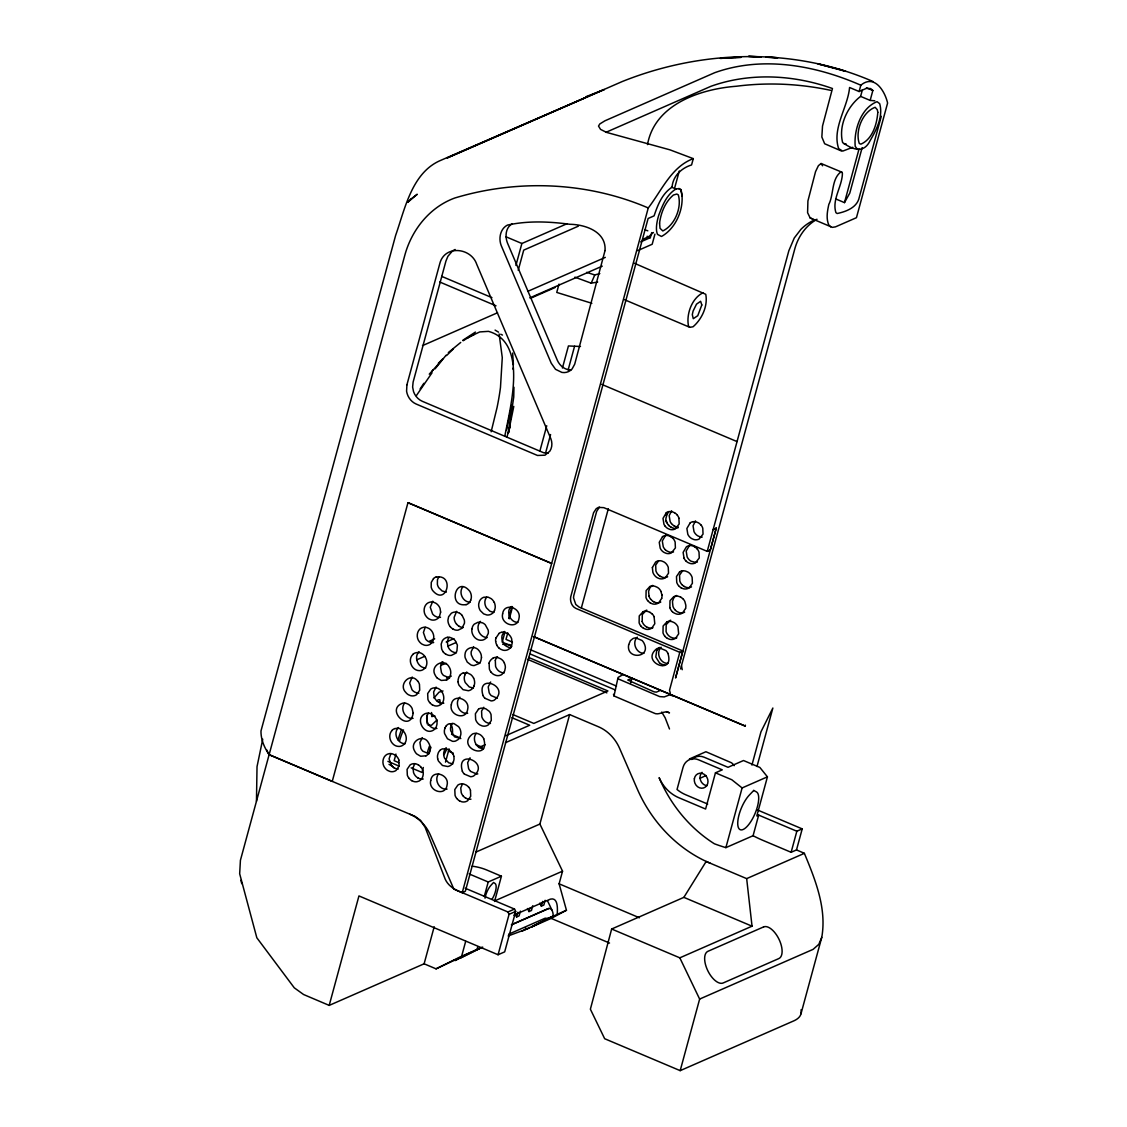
<?xml version="1.0" encoding="UTF-8"?>
<svg xmlns="http://www.w3.org/2000/svg" width="1127" height="1127" viewBox="0 0 1127 1127"><rect width="100%" height="100%" fill="white"/><g stroke="black" fill="none" stroke-linecap="round" stroke-linejoin="round"><path stroke-width="1.5" d="M471.072 335.945L479.778 331.93L488.442 331.352C528.704 342.495 509.953 408.101 504.783 436.304M513.954 387.223L513.743 397.07L508.362 432.923L510.137 425.921L506.925 437.065M710.207 863.212A131.746 115.039 66.3 0 1 637.276 788.999L619.582 748.314A38.318 33.458 66.3 0 0 598.367 726.732L569.628 714.574L539.889 824.048L562.542 871.171L559.105 883.807L566.458 910.264L551.188 918.378L531.62 926.957L557.217 914.307C557.555 909.348 558.344 897.022 550.356 899.149L513.799 915.166M454.209 959.711L455.111 960.486L460.704 957.513M440.446 704.136L439.826 699.754L437.91 699.867M681.511 665.846L682.229 669.706M426.837 715.251L427.175 723.872M511.799 404.861L506.587 430.415M489.118 663.211L489.372 669.029A9.326 8.143 66.3 0 0 491.034 672.157M495.317 660.492L495.57 666.325A9.326 8.143 66.3 0 0 497.317 669.48A9.551 8.34 66.3 0 0 499.965 671.777L502.05 672.65A9.551 8.34 66.3 0 0 504.206 672.932M508.362 432.923L513.785 406.41M800.987 1013.807L821.752 937.396C826.908 908.475 815.272 879.595 804.368 853.336A69.325 22.906 15.2 0 0 800.466 851.618L796.493 849.941L791.126 852.294L762.627 840.235A131.76 115.053 66.3 0 1 753.075 835.713L725.887 847.631A174.671 163.359 -7.1 0 1 714.391 843.785A131.746 115.053 66.3 0 1 659.76 779.151L659.126 777.658A35.599 31.077 66.3 0 0 678.834 797.719L705.601 809.031L715.448 772.826L722.252 769.84L698.402 759.753A13.862 12.115 66.3 0 0 683.047 767.346L677.031 789.492A35.599 31.077 66.3 0 0 685.639 794.732L707.686 804.058M397.986 739.833L401.409 729.578M666.494 711.602L669.494 712.87C664.057 709.672 659.112 716.138 653.702 712.94L614.004 695.951L618.061 677.454L622.372 674.932A4.649 1.536 15.2 0 0 621.287 673.833L620.343 673.34M804.368 853.336L746.666 878.623L706.15 861.493L683.864 897.36L611.651 929.014L590.379 1009.2L604.664 1038.714L680.187 1070.65L793.676 1020.921A69.339 22.92 15.2 0 0 801.001 1009.834M559.006 284.117L556.752 292.428L591.844 303.29M262.732 739.199L257.026 766.656L256.463 801.241M407.974 502.684L551.667 563.444L407.974 502.67L332.254 781.377L269.128 754.681C264.394 747.708 260.788 739.509 260.985 730.958L395.647 235.346C404.889 209.087 411.876 172.22 441.122 160.189L584.209 98.134M515.927 265.409L521.871 243.502L566.966 223.752M518.223 270.325L523.717 250.124L578.376 226.161M395.943 754.076L394.154 760.669L398.789 762.627M266.775 749.948A209.354 69.198 15.2 0 0 269.128 754.681L415.159 816.441L420.526 820.371L425.161 827.401L445.207 879.173C448.292 886.132 455.322 890.203 462.239 892.654L465.324 891.302L648.124 218.483L654.097 215.863C657.647 205.213 662.169 193.52 672.058 187.223C672.791 176.263 681.469 167.993 691.569 164.951L693.288 158.639C671.326 166.81 661.676 190.632 648.25 207.96C587.519 181.884 517.941 178.925 454.801 198C429.965 207.058 412.13 229.33 405.058 254.378L240.417 860.31L239.671 873.777L256.829 937.777L294.288 987.83L303.586 994.521L329.197 1005.397L358.95 895.923L498.078 954.752L504.685 951.864L515.673 911.447L514.532 909.08L465.24 888.245M423.329 767.487L421.991 772.432L411.158 767.853M445.503 762.12L449.095 748.934M539.819 451.251L546.75 425.767M562.429 368.022L568.431 345.947L580.475 346.496M545.51 453.251L550.582 434.557M568.121 370.022L574.573 346.243M504.981 631.951L502.219 642.136L511.926 646.25M508.686 618.357L511.912 606.467M509.305 618.793L512.531 606.946M512.433 642.122L505.995 639.403L507.784 632.909M329.197 1005.397L424.118 963.796L434.191 926.746M647.518 144.594C654.688 104.135 700.628 88.977 736.41 86.244C767.797 82.201 799.832 83.708 830.754 90.357M462.239 892.654L648.25 207.96M640.685 241.882L650.335 237.656L651.716 232.599M654.928 234.162L652.181 244.263L637.685 250.617M424.118 963.796L436.05 968.84L461.647 956.189L465.69 941.313M674.721 187.772L679.285 170.994M484.314 896.317L488.216 881.99L501.416 876.214L494.556 901.473M581.377 607.876L608.312 508.77M498.078 954.752L509.066 914.335L507.925 911.982L453.857 889.118L430.331 835.008A36.98 32.289 66.3 0 0 409.862 814.187M520.378 911.151L519.082 915.913L516.603 916.998L517.899 912.236M532.761 905.728L531.465 910.489L528.986 911.574L529.845 908.404M545.13 900.304L543.848 905.066L541.369 906.15L542.665 901.389M630.571 683.075L631.895 678.229L627.767 680.032L654.069 691.837L656.393 692.133L660.521 690.33M679.792 652.336L575.855 608.383C571.699 606.396 569.896 601.283 570.699 596.93L593.577 512.715L596.239 508.686L598.437 507.375L603.804 507.657L707.235 551.371L710.32 550.018L716.237 528.225L675.552 677.989L682.877 650.983L679.792 652.336L669.508 690.231L670.354 693.415M680.581 668.945L795.028 248.039C798.395 236.459 805.791 225.78 816.328 219.68M852.716 147.299L842.672 151.117L838.657 148.609C831.825 128.323 847.8 107.502 849.575 87.497L859.112 91.526L860.831 85.215C874.453 73.776 884.963 91.301 887.597 103.05L856.45 217.694L835.473 226.865L832.332 227.358L810.172 217.962L807.594 212.693L807.918 200.972L815.554 171.614L818.399 165.683L821.076 163.5L841.855 172.177L842.418 173.544C842.108 186.631 831.726 199.592 835.924 212.651L837.15 213.51C846.278 211.637 857.323 207.438 859.323 197.14L881.286 116.306M857.534 149.468L855.21 146.327C853.745 130.028 860.986 107.967 877.06 101.669L879.68 103.684C883.399 116.49 876.397 129.873 870.072 140.706C863.648 154.047 852.491 149.525 842.644 142.594C838.305 126.013 847.265 106.53 860.605 96.387L862.409 89.78M860.605 96.387L870.157 100.416L872.847 90.498L870.636 88.568L866.297 88.399L859.112 91.526M835.614 198.873L844.475 202.621L859.042 148.975M862.141 147.637L849.786 193.111L844.475 202.621M533.733 636.699L745.172 726.07L745.426 725.154M725.887 847.631L742.101 787.942L767.431 776.841L759.866 767.445L743.51 760.528L728.028 767.304L704.178 757.231A13.862 12.115 66.3 0 0 691.781 759.513M751.934 765.078L760.979 731.775L772.868 708.024L756.992 766.501M680.187 1070.65L699.642 999.071L679.82 957.837L611.651 929.014M767.431 776.841L756.823 815.92L758.682 815.103L796.845 831.233L802.213 828.88L796.493 849.941M753.075 835.713L758.682 815.103M791.126 852.294L796.845 831.233M491.147 431.796L497.049 407.608A162.119 58.055 -67.1 0 0 500.473 387.463L502.276 357.625L499.12 333.958M441.897 661.915L441.009 665.071L446.348 663.465M821.752 937.396L818.808 944.327L813.13 949.343L699.642 999.071M470.677 600.297L471.269 598.099A9.044 7.903 66.3 0 0 471.114 594.563A9.326 8.143 66.3 0 0 469.748 591.224C455.998 574.573 447.025 607.692 466.113 604.593M485.554 598.803L484.962 601.001A9.044 7.903 66.4 0 0 485.103 604.537A9.326 8.143 66.3 0 0 486.484 607.876L489.836 611.158L492.992 612.243A9.509 8.298 66.3 0 0 494.063 612.299M445.038 727.859L444.447 730.057A9.044 7.903 66.3 0 0 444.587 733.578L447.475 738.777L452.476 741.298A9.509 8.312 66.4 0 0 455.646 741.017L458.365 739.411A9.044 7.903 66.3 0 0 460.21 736.72L460.802 734.522A9.016 7.875 66.3 0 0 460.844 732.17A9.298 8.114 66.3 0 0 458.59 726.676L453.857 723.506L448.616 723.957A9.312 8.128 66.3 0 0 446.151 725.957M464.958 674.608L464.366 676.806A9.044 7.903 66.4 0 0 464.324 679.158A9.312 8.128 66.3 0 0 465.296 682.61L469.241 686.949L473.467 688.104M451.223 725.14L450.631 727.338A9.044 7.903 66.3 0 0 450.772 730.874L454.547 736.833L460.816 738.551M494.528 610.383L495.133 608.186A9.044 7.903 66.3 0 0 494.978 604.65A9.326 8.143 66.3 0 0 494.288 602.41M473.932 686.188L474.537 683.99A9.044 7.903 66.3 0 0 474.58 681.638A9.298 8.114 66.4 0 0 473.622 678.116M495.993 637.952L499.022 633.515M453.35 761.979L453.942 759.781A9.044 7.903 66.4 0 0 453.787 756.259M661.662 598.451L658.619 602.875A9.326 8.143 66.3 0 1 655.703 604.058A9.016 7.875 66.5 0 1 652.463 603.875L650.392 603.001M685.54 608.538L682.497 612.975A9.326 8.143 66.3 0 1 679.567 614.159A9.016 7.875 66.5 0 1 676.341 613.976L674.27 613.088A9.016 7.875 66.4 0 1 672.41 611.679M665.775 515.293C671.861 506.967 662.662 519.688 667.029 522.858A9.312 8.128 66.4 0 0 669.058 525.745M574.883 277.157L591.21 283.173L594.774 274.946L599.803 273.565M474.284 950.751L476.721 949.737L477.904 946.835M656.745 650.293L655.801 657.013L659.563 662.986M432.585 641.728L433.768 637.375A9.509 8.298 66.3 0 0 433.205 633.839L432.74 632.726A9.312 8.128 66.3 0 0 430.655 629.81A9.016 7.875 66.3 0 0 428.795 628.401L426.724 627.514A9.044 7.903 66.3 0 0 423.498 627.33C416.891 628.387 415.426 637.431 419.54 641.925A9.551 8.34 66.3 0 0 422.188 644.221L424.259 645.095A9.523 8.312 66.3 0 0 427.485 645.292A9.326 8.143 66.3 0 0 430.415 644.095L432.585 641.728L429.415 641.193L434.726 638.868M393.027 766.67L389.012 764.331M416.314 395.704L432.078 372.727M435.078 368.853L446.123 355.188M420.117 388.956L423.865 383.293M462.803 586.815C458.252 592.492 462.873 602.297 470.198 602.212M428.485 713.152C423.639 719.125 429.176 729.648 436.938 728.451M510.531 607.002C505.981 612.665 510.601 622.484 517.927 622.4M414.75 763.697L413.031 767.783L413.51 772.474A9.326 8.143 66.3 0 0 416.06 776.517A9.044 7.903 66.3 0 0 418.047 777.996M438.614 773.784C433.768 779.757 439.305 790.266 447.081 789.083M476.214 733.339C471.664 739.002 476.284 748.821 483.61 748.737M462.479 783.871L460.76 787.97L461.239 792.661A9.326 8.143 66.3 0 0 462.986 795.817M656.731 650.293L659.83 647.391M438.938 576.728L437.459 579.701L437.375 584.35A9.326 8.143 66.3 0 0 438.755 587.702L442.108 590.971L446.348 592.126M404.621 703.065C399.761 709.024 405.311 719.561 413.088 718.364M390.886 753.597L389.083 758.851L391.407 765.543M425.217 627.274L423.4 632.515L425.724 639.206A9.551 8.34 66.3 0 0 428.373 641.502L430.444 642.376A9.523 8.312 66.3 0 0 433.67 642.573M432.064 371.234L432.993 369.966M433.937 698.007L439.051 692.161L442.996 690.964M437.051 719.942L431.528 725.224L428.147 725.239M599.451 507.136L596.662 511.362L573.784 595.577L573.516 597.831L575.784 604.481L579.165 607.129L682.877 650.983M412.2 677.003L409.679 683.061L412.003 689.738A9.016 7.875 66.4 0 0 414.778 692.091L416.722 692.908A9.016 7.875 66.4 0 0 418.878 693.204M613.497 694.302L614.004 695.951M433.472 578.644L431.261 582.405L431.19 587.068A9.326 8.143 66.3 0 0 432.571 590.407C446.306 607.059 455.28 573.939 436.191 577.038M432.796 601.198L430.26 607.256L432.585 613.947A9.044 7.903 66.3 0 0 435.233 616.23L437.318 617.117A9.016 7.875 66.4 0 0 439.474 617.399A9.312 8.128 66.3 0 0 440.544 617.3M412.876 654.449C407.213 659.816 411.806 670.776 419.554 670.65A9.312 8.128 66.2 0 0 422.639 669.903C431.528 665.381 425.076 649.899 415.609 652.843A9.312 8.128 66.2 0 0 412.82 654.35M419.075 651.73C413.412 657.097 418.004 668.057 425.752 667.931M392.281 730.254C386.631 735.621 391.21 746.567 398.958 746.44A9.312 8.128 66.3 0 0 402.043 745.708C410.932 741.186 404.48 725.689 395.013 728.648M398.479 727.535C392.816 732.902 397.408 743.862 405.156 743.735M436.079 687.09L433.627 691.978L434.106 696.669A9.326 8.143 66.3 0 0 436.656 700.712M473.664 646.644L471.227 651.547A9.044 7.903 66.4 0 0 471.382 655.069L473.453 659.394L477.13 662.197M459.929 697.176C453.927 702.811 459.464 714.574 467.677 713.292M483.807 707.277L481.581 711.038L481.835 716.857A9.326 8.143 66.3 0 0 484.385 720.9A9.044 7.903 66.3 0 0 486.23 722.308L488.315 723.182A9.044 7.903 66.3 0 0 490.47 723.464M456.66 611.299L454.139 617.357A9.509 8.312 66.3 0 0 454.702 620.878L455.167 621.991A9.312 8.128 66.3 0 0 456.449 624.034M442.939 661.831L440.488 666.719L441.446 672.523A9.312 8.128 66.3 0 0 443.517 675.439L449.617 678.017M504.389 631.472L502.177 635.234A9.312 8.128 66.3 0 0 501.909 638.713A9.509 8.312 66.3 0 0 502.431 641.052L502.896 642.179A9.312 8.128 66.3 0 0 504.178 644.207A9.044 7.903 66.3 0 0 506.826 646.504L508.911 647.377A9.044 7.903 66.3 0 0 511.066 647.673M422.343 737.636L419.906 742.51L420.85 748.328A9.312 8.128 66.3 0 0 422.921 751.244L429.021 753.822M490.668 682.004L488.216 686.892L489.174 692.711A9.312 8.128 66.3 0 0 491.245 695.627L497.345 698.205M671.622 510.813L669.17 515.687L670.128 521.505A9.312 8.128 66.3 0 0 671.41 523.548M470.072 757.809L467.635 762.697L468.578 768.515A9.312 8.128 66.3 0 0 470.579 771.403M695.5 520.899L693.049 525.788L693.993 531.606A9.312 8.128 66.3 0 0 696.077 534.522A9.016 7.875 66.4 0 0 697.937 535.931L700.008 536.804A9.016 7.875 66.4 0 0 702.177 537.1M637.29 637.149C631.627 642.517 636.22 653.477 643.968 653.35M661.169 647.25C655.505 652.603 660.098 663.578 667.846 663.437M443.038 358.611L438.318 363.317M441.136 361.077L429.26 374.178M446.531 355.583L453.42 348.877M653.421 232.5L648.659 236.726L642.573 239.403M666.268 512.841L663 518.392L663.944 524.21A9.312 8.128 66.3 0 0 665.169 526.224M690.147 522.928L686.878 528.493L687.822 534.311A9.312 8.128 66.3 0 0 689.907 537.227A9.016 7.875 66.3 0 0 691.767 538.636L693.838 539.523A9.016 7.875 66.3 0 0 697.064 539.706A9.312 8.128 66.3 0 0 699.078 539.058L703.037 534.099L702.783 528.281A9.312 8.128 66.3 0 0 701.121 525.069M512.01 223.935C505.516 227.668 504.938 236.529 507.418 242.883L557.414 360.485C559.809 365.74 565.12 370.332 571.206 369.755M662.507 536.748L659.239 542.312L660.183 548.116A9.312 8.128 66.3 0 0 661.408 550.145A9.016 7.875 66.4 0 0 664.127 552.455L666.198 553.329A9.016 7.875 66.4 0 0 669.424 553.526A9.312 8.128 66.3 0 0 671.438 552.878L675.397 547.919L675.143 542.087A9.312 8.128 66.3 0 0 672.608 537.973M665.578 535.41L662.31 540.96L663.254 546.778A9.312 8.128 66.3 0 0 665.268 549.666M658.703 560.668L655.675 565.106L655.928 570.924A9.326 8.143 66.3 0 0 658.478 574.967M478.426 709.32L475.397 713.743L475.65 719.561A9.326 8.143 66.3 0 0 478.186 723.604A9.044 7.903 66.3 0 0 480.046 725.013L482.131 725.901A9.044 7.903 66.4 0 0 485.343 726.084A9.326 8.143 66.4 0 0 488.273 724.9L491.302 720.477L491.062 714.659A9.326 8.143 66.4 0 0 489.343 711.391L485.638 708.686L481.356 708.136A9.326 8.143 66.3 0 0 478.454 709.207M689.456 545.496L686.188 551.061L687.132 556.879A9.312 8.128 66.3 0 0 689.217 559.795A9.016 7.875 66.4 0 0 691.076 561.204L695.317 562.373A9.312 8.128 66.3 0 0 697.402 562.021M679.511 572.122L676.482 576.545L676.735 582.363A9.326 8.143 66.3 0 0 679.187 586.364M682.582 570.769L679.553 575.193L679.806 581.011A9.326 8.143 66.3 0 0 682.258 585.026M448.335 352.568L460.732 342.425M475.425 332.071L462.774 340.298M533.578 925.859L553.174 916.082C553.371 913.138 551.976 906.601 547.877 908.883L511.32 924.901M463.098 340.763L469.959 336.564M675.932 189.04C666.677 194.577 662.394 205.508 658.774 215.172A26.076 9.34 -67.1 0 0 657.619 234.444L661.479 236.473C676.679 228.133 685.47 206.142 680.933 189.561L679.074 188.519L675.932 189.04L671.467 187.096M493.077 658.238L492.161 658.774A9.509 8.298 66.3 0 0 490.611 660.253A9.326 8.143 66.3 0 0 489.033 663.085M649.687 586.744L646.109 590.647L645.996 597.535A9.326 8.143 66.3 0 0 647.659 600.677M652.758 585.406L651.843 585.941A9.509 8.312 66.2 0 0 649.673 588.308L648.574 591.506L649.053 596.197M642.827 612.017L639.234 615.92L639.122 622.808A9.326 8.143 66.3 0 0 640.784 625.936M645.898 610.679L642.305 614.567L642.193 621.456M676.637 595.493L675.721 596.028A9.509 8.298 66.4 0 0 673.552 598.395L672.453 601.593L672.932 606.284A9.326 8.143 66.4 0 0 675.383 610.285M666.705 622.118L663.113 626.02L663 632.909A9.326 8.143 66.3 0 0 664.747 636.065M669.776 620.766L666.184 624.668L666.071 631.557A9.326 8.143 66.3 0 0 667.818 634.712A9.523 8.312 66.4 0 0 670.466 637.023L672.551 637.896A9.523 8.312 66.4 0 0 675.777 638.079A9.326 8.143 66.3 0 0 676.806 637.84M455.111 960.486L472.72 951.667M455.125 249.49L452.603 250.828L447.912 256.28L445.954 260.999L413.116 382.095L412.623 387.054L413.567 391.717A15.088 13.172 66.3 0 0 422.371 401.325L543.679 452.744L548.116 453.265M466.987 338.269L474.425 334.381M474.706 950.709L436.05 968.84M476.721 949.737L480.708 947.835M508.136 935.973L527.577 928.733L547.778 918.477L545.186 918.195L508.629 934.213M529.845 927.493L522.026 931.156M481.778 947.497L460.661 958.049M699.867 778.363L706.08 775.531M606.002 132.296L710.996 86.272C750.018 72.339 793.704 74.72 832.459 88.512L822.513 126.055L821.851 137.029L824.654 143.749L841.32 150.948M528.126 291.203L605.312 257.379M529.789 297.894L602.255 266.141M422.484 345.637L497.528 312.757M531.056 298.063L555.005 287.568M416.68 659.858L424.71 656.337M448.278 645.94L456.336 642.404M446.489 678.172L451.321 676.059M478.82 747.525L485.188 744.736M505.854 735.677L529.69 725.239L511.912 717.716M505.403 742.721L569.628 714.574M475.664 852.195L539.889 824.048M689.414 758.978L705.911 751.737L731.451 762.768A9.326 8.143 66.3 0 1 734.156 765.684M495.091 900.727L562.542 871.171M507.925 911.982L514.532 909.08M509.066 914.335L515.673 911.447M511.883 924.534L548.821 908.348M461.647 956.189L482.708 947.117M547.623 918.505L553.174 916.082M557.217 914.307L566.458 910.264M679.82 957.837L752.033 926.183L746.666 878.623M446.207 642.01L453.927 638.643M585.984 96.683L604.297 89.54L447.18 157.949L622.132 81.581C701.642 49.658 793.704 46.968 872.861 81.454M446.503 680.004L441.263 680.454L437.332 678.158M425.907 755.794L420.667 756.259L416.736 753.963A9.312 8.128 66.3 0 1 414.651 751.047C408.932 741.834 423.442 732.944 428.556 742.834A9.326 8.143 66.3 0 1 429.936 746.173A9.044 7.903 66.4 0 1 430.077 749.694L429.486 751.892A9.016 7.875 66.4 0 1 428.373 753.794A9.326 8.143 66.3 0 1 425.893 755.893M597.69 282.032L591.21 283.173M817.033 219.286L812.525 220.92A56.096 48.982 66.4 0 0 800.945 229.316L794.253 238.008L788.844 250.743L707.235 551.371L710.32 550.018M703.333 292.626C691.879 297.937 686.005 314.334 688.541 326.14L689.837 327.323L693.049 326.774C701.924 319.138 708.038 306.023 705.756 294.302L634.431 263.267M463.338 673.016L467.578 672.96L470.621 674.495A9.509 8.312 66.3 0 1 473.016 677.116L473.594 678.172M662.098 665.451L664.592 664.789A8.791 7.678 66.4 0 1 661.535 664.141L659.549 662.986M434.937 715.969L431.754 716.589L431.542 712.518M502.67 644.334L509.474 644.644A3.705 1.226 15.2 0 1 510.122 644.7M760.528 56.928L748.525 56.35L761.162 56.885M767.388 57.266L777.686 57.773L766.121 57.153M487.202 637.572C480.708 637.614 476.172 629.88 478.693 624.076A9.044 7.903 66.4 0 1 480.525 621.386M452.871 763.909L448.645 762.754L444.7 758.415A9.312 8.128 66.3 0 1 443.911 756.147A9.016 7.875 66.3 0 1 443.77 752.611L444.362 750.413A9.044 7.903 66.4 0 1 446.207 747.722M870.157 100.416L874.806 100.796M647.814 230.824L644.883 229.781M843.884 143.636L846.109 143.96M525.196 928.239L527.577 928.733M594.774 274.946L586.674 272.354M841.855 172.177L840.925 171.896C831.303 179.151 833.895 194.506 828.824 204.41C827.373 211.087 825.95 218.427 828.782 224.935L830.655 226.809M679.074 189.111L680.793 189.73L682.159 196.211M860.831 85.215C815.384 65.281 762.528 55.561 714.687 72.706L604.903 120.814L599.789 123.97L598.522 126.083L600.55 129.38L606.495 132.38L669.945 149.835L693.288 158.639M810.172 217.962L812.75 218.976M674.073 696.035L669.663 695.021A6.255 2.057 15.1 0 0 669.142 695.049L664.212 696.923L659.689 696.599L618.385 678.961M866.48 87.807L872.847 90.498M647.123 236.29L650.335 237.656M505.798 236.712L521.871 243.502M624.386 299.655L689.837 327.323M439.727 282.004L495.993 305.797M601.719 384.377L737.002 441.573M533.339 636.487L745.186 726.056M530.042 649.546L616.497 686.089M529.718 653.773L615.427 690.006M528.676 657.464L607.904 690.964L533.818 723.421L512.799 714.532M527.619 659.365L606.847 692.866M715.448 772.826L731.803 779.743L742.101 787.942M757.133 809.834L802.213 828.88M451.533 734.283L459.619 737.692M475.791 744.538L482.257 747.271M448.433 751.103L453.279 753.146M387.927 761.373L399.057 766.092M683.864 897.36L752.033 926.183M559.105 883.807L639.418 917.772M501.416 876.214L486.751 870.002A18.497 6.114 15.2 0 0 472.199 866.212M469.128 873.932L488.216 881.99M551.188 918.378L609.538 943.06M441.728 276.383L491.95 297.655M500.74 334.24L502.459 335.057M674.495 512.729L672.425 511.841A9.523 8.312 66.3 0 0 669.199 511.658M674.059 525.844L676.13 526.718A9.016 7.875 66.4 0 0 678.299 526.999M670.988 527.182L673.058 528.07A9.016 7.875 66.3 0 0 675.228 528.352A9.312 8.128 66.4 0 0 676.285 528.253M694.612 546.736L692.542 545.848A9.016 7.875 66.3 0 0 689.315 545.665A9.326 8.143 66.4 0 0 686.385 546.849L683.117 552.399L684.061 558.217M670.734 536.635L668.663 535.762A9.016 7.875 66.3 0 0 665.437 535.564A9.312 8.128 66.3 0 0 662.465 536.649M684.202 586.477L686.287 587.35A9.016 7.875 66.4 0 0 689.513 587.547A9.326 8.143 66.3 0 0 691.513 586.899M660.323 576.376L662.408 577.263A9.016 7.875 66.4 0 0 664.564 577.545A9.326 8.143 66.4 0 0 667.635 576.799M681.131 587.815L683.216 588.703A9.016 7.875 66.3 0 0 686.442 588.886A9.326 8.143 66.3 0 0 689.372 587.702L692.401 583.279L692.147 577.461A9.326 8.143 66.3 0 0 689.625 573.305A9.016 7.875 66.3 0 0 687.752 571.995L685.667 571.121A9.016 7.875 66.3 0 0 682.441 570.938M680.877 597.268L678.806 596.394A9.016 7.875 66.5 0 0 675.58 596.197M653.463 601.649L655.534 602.522A9.016 7.875 66.4 0 0 657.703 602.818A9.326 8.143 66.4 0 0 660.774 602.072M650.138 612.44L648.067 611.567A9.016 7.875 66.3 0 0 644.841 611.383M646.602 626.922L648.673 627.795A9.523 8.312 66.3 0 0 651.899 627.993A9.326 8.143 66.3 0 0 652.927 627.739M667.409 638.361L669.48 639.234A9.509 8.312 66.4 0 0 672.706 639.432A9.326 8.143 66.3 0 0 675.636 638.248L678.679 633.811L677.947 626.866A9.312 8.128 66.3 0 0 675.876 623.949A9.016 7.875 66.3 0 0 674.016 622.541L671.946 621.667A9.016 7.875 66.3 0 0 668.705 621.47M643.531 628.26L645.602 629.148A9.509 8.312 66.4 0 0 648.828 629.331A9.326 8.143 66.3 0 0 651.758 628.148L654.801 623.724L654.083 616.779M459.534 613.215L457.449 612.341A9.523 8.312 66.4 0 0 454.223 612.144A9.326 8.143 66.3 0 0 451.293 613.327L448.631 616.694L447.94 620.061A9.509 8.298 66.3 0 0 448.518 623.583L448.983 624.71A9.312 8.128 66.3 0 0 450.265 626.739M459.112 626.33L461.182 627.204A9.044 7.903 66.3 0 0 463.338 627.485M452.913 629.035L454.998 629.923A9.044 7.903 66.3 0 0 458.21 630.106L461.971 628.26L464.409 623.358A9.044 7.903 66.3 0 0 464.254 619.836L462.183 615.511M446.053 654.308L448.123 655.181A9.551 8.34 66.4 0 0 451.349 655.379L455.111 653.519A9.044 7.903 66.4 0 0 456.942 650.828L457.393 645.095L455.308 640.784A9.044 7.903 66.3 0 0 452.66 638.488L450.589 637.614A9.016 7.875 66.3 0 0 447.363 637.417M438.516 702.135L440.587 703.009A9.044 7.903 66.3 0 0 443.813 703.192M432.317 704.84L434.402 705.713A9.044 7.903 66.4 0 0 437.614 705.911C448.321 703.84 443.841 686.146 433.627 687.949A9.326 8.143 66.3 0 0 430.697 689.132L427.668 693.57L427.922 699.388A9.326 8.143 66.3 0 0 429.669 702.544M418.342 764.824L416.257 763.951A9.016 7.875 66.4 0 0 413.031 763.754A9.326 8.143 66.3 0 0 410.101 764.937L407.072 769.375L407.326 775.193A9.326 8.143 66.3 0 0 409.073 778.348M465.634 798.113L467.719 798.987A9.044 7.903 66.3 0 0 470.945 799.184M417.92 777.926L419.991 778.813A9.044 7.903 66.3 0 0 423.217 778.996M394.056 767.839L396.126 768.713A9.016 7.875 66.3 0 0 398.282 769.008M459.45 800.818L461.535 801.706A9.044 7.903 66.4 0 0 463.69 801.987A9.326 8.143 66.3 0 0 467.677 800.705L470.706 796.282L470.466 790.464M411.721 780.645L413.806 781.518A9.044 7.903 66.4 0 0 417.018 781.715C423.639 780.645 425.09 771.615 420.991 767.121M821.076 163.5L822.569 165.796M495.077 330.098L498.528 332.155M485.061 698.331L491.147 700.909A9.312 8.128 66.2 0 0 494.218 700.177C511.249 686.737 476.059 672.354 482.976 695.415M470.649 771.432L476.749 773.995A9.312 8.128 66.3 0 0 477.806 773.911M464.465 774.136L470.551 776.714A9.312 8.128 66.3 0 0 473.622 775.982C490.654 762.528 455.463 748.159 462.38 771.22M417.723 681.229C410.679 671.424 397.789 684.554 405.805 692.457A9.044 7.903 66.3 0 0 408.453 694.753L410.524 695.627A9.016 7.875 66.3 0 0 412.693 695.908A9.326 8.143 66.4 0 0 416.68 694.641L419.709 690.203L419.469 684.385A9.326 8.143 66.4 0 0 417.751 681.131M661.718 712.081L665.155 717.8L669.494 728.986M494.19 602.381L493.612 601.311A9.509 8.298 66.3 0 0 491.217 598.691L488.174 597.155L483.92 597.225A9.326 8.143 66.3 0 0 481.201 598.831A9.044 7.903 66.3 0 0 479.369 601.508L478.764 603.72A9.044 7.903 66.3 0 0 478.919 607.242A9.326 8.143 66.3 0 0 480.299 610.595L483.638 613.863L486.808 614.962A9.509 8.312 66.4 0 0 489.977 614.68L490.949 614.285A9.312 8.128 66.3 0 0 492.696 613.074M452.998 753.977L449.067 749.638L442.742 748.821A9.298 8.114 66.3 0 0 439.967 750.357M547.483 900.769L552.047 910.278M539.889 903.079L541.369 906.15M527.506 908.517L528.986 911.574M515.124 913.941L516.603 916.998M667.043 522.858L666.254 520.575M660.943 591.506L661.929 594.971M667.987 653.505C674.904 676.566 639.699 662.183 656.731 648.743A9.312 8.128 66.3 0 1 659.802 648.011L665.902 650.589A9.312 8.128 66.3 0 1 668.057 653.533M496.711 644.883L496.246 643.771A9.509 8.298 66.3 0 1 495.725 641.418M504.318 663L504.783 664.113A9.509 8.298 66.3 0 1 505.361 667.635L504.671 671.016L502.008 674.369A9.326 8.143 66.3 0 1 499.078 675.552A9.551 8.34 66.4 0 1 495.852 675.369L493.767 674.481A9.551 8.354 66.3 0 1 491.118 672.199M483.722 738.805C490.639 761.866 455.449 747.483 472.481 734.043A9.312 8.128 66.4 0 1 475.552 733.311A9.044 7.903 66.4 0 1 477.707 733.592L479.792 734.466A9.044 7.903 66.4 0 1 482.441 736.762A9.312 8.128 66.4 0 1 483.807 738.833M669.861 607.636L669.987 600.747L673.566 596.845A9.326 8.143 66.3 0 1 675.524 596.056M398.873 760.19L399.113 766.008L396.084 770.431A9.326 8.143 66.3 0 1 393.168 771.615A9.016 7.875 66.4 0 1 389.928 771.432L387.857 770.558A9.044 7.903 66.3 0 1 385.209 768.262C381.095 763.768 382.56 754.724 389.181 753.667A9.044 7.903 66.4 0 1 392.393 753.85L394.464 754.738A9.016 7.875 66.4 0 1 396.324 756.147M512.884 368.233L513.208 369.402M240.854 880.328L241.784 883.681M678.905 518.181L679.158 523.999L675.2 528.972A9.312 8.128 66.3 0 1 672.129 529.704A9.016 7.875 66.3 0 1 669.959 529.422L667.888 528.549A9.016 7.875 66.3 0 1 665.226 526.253M512.644 353.075L513.405 364.486M491.964 899.374A11.101 3.973 -67.1 0 0 495.063 883.498L493.527 882.483L490.949 885.301A11.101 3.973 -67.1 0 0 485.033 898.191M446.715 748.906A21.258 7.621 -67.1 0 1 444.024 754.724M429.26 753.174A21.258 7.621 -67.1 0 1 430.993 747.243M450.434 723.914A26.344 9.439 -67.1 0 1 452.42 734.24M427.358 752.653A26.344 9.439 -67.1 0 1 429.514 746.074M399.536 740.876A26.344 9.439 -67.1 0 1 403.522 729.958M707.023 785.674A7.678 6.706 66.3 0 1 700.571 780.391A7.678 6.706 66.3 0 1 702.065 772.333M459.675 613.285A9.523 8.312 66.4 0 1 462.309 615.567M470.706 600.184A9.044 7.903 66.3 0 1 468.86 602.86M468.804 603.086A9.326 8.143 66.3 0 1 466.085 604.692M445.898 654.252A9.551 8.34 66.4 0 1 443.235 651.941M456.477 652.744A9.551 8.34 66.3 0 1 454.322 652.477L452.237 651.603A9.523 8.312 66.3 0 1 449.588 649.293A9.326 8.143 66.3 0 1 447.842 646.137L447.363 641.446L448.461 638.248A9.509 8.298 66.4 0 1 449.067 637.361M493.006 658.098A9.326 8.143 66.3 0 1 496.091 657.351M504.347 662.887A9.326 8.143 66.3 0 0 503.065 660.845A9.044 7.903 66.3 0 0 500.388 658.675L498.303 657.788A9.044 7.903 66.3 0 0 496.148 657.506M495.317 660.408A9.326 8.143 66.3 0 1 496.81 657.435M480.341 662.831A9.312 8.128 66.3 0 1 477.13 662.197M485.526 598.93A9.044 7.903 66.4 0 1 486.639 597.028M494.556 610.27A9.044 7.903 66.3 0 1 492.724 612.947M443.39 652.012A9.326 8.143 66.3 0 1 441.643 648.856L441.164 644.165L442.263 640.967A9.509 8.298 66.3 0 1 444.432 638.6L445.348 638.065A9.326 8.143 66.3 0 1 447.391 637.304M642.108 621.428A9.326 8.143 66.3 0 0 643.841 624.583A9.523 8.312 66.3 0 0 646.475 626.866M645.827 610.524A9.326 8.143 66.3 0 1 646.813 610.13M437.332 678.158A9.312 8.128 66.3 0 1 435.247 675.242C429.528 666.029 444.024 657.14 449.152 667.029A9.326 8.143 66.3 0 1 450.715 671.551A9.044 7.903 66.3 0 1 450.673 673.89L450.082 676.101A9.044 7.903 66.3 0 1 449.011 677.862M501.952 632.332A9.551 8.34 66.3 0 1 505.178 632.515L507.263 633.402A9.551 8.34 66.3 0 1 509.911 635.698A9.326 8.143 66.3 0 1 511.658 638.854L512.137 643.545L511.038 646.743A9.509 8.298 66.3 0 1 508.869 649.11L507.953 649.645A9.312 8.128 66.3 0 1 505.938 650.279A9.044 7.903 66.3 0 1 502.727 650.096L500.642 649.222A9.044 7.903 66.3 0 1 498.782 647.8M498.712 647.771A9.312 8.128 66.3 0 1 496.641 644.855M495.641 641.376A9.312 8.128 66.3 0 1 495.908 637.896M498.979 633.402A9.312 8.128 66.3 0 1 501.895 632.219M432.444 704.896A9.044 7.903 66.4 0 1 429.781 702.586M392.238 730.141A9.312 8.128 66.3 0 1 394.957 728.535M459.238 626.387A9.044 7.903 66.3 0 1 456.576 624.076M453.04 629.091A9.044 7.903 66.3 0 1 450.377 626.795M468.747 787.181A9.326 8.143 66.3 0 1 470.494 790.351M496.796 657.534A9.509 8.298 66.4 0 1 497.528 656.745M396.366 756.048A9.326 8.143 66.3 0 1 398.902 760.077M669.72 620.625A9.326 8.143 66.3 0 1 670.692 620.23M650.716 599.31A9.326 8.143 66.4 0 1 648.969 596.141M675.482 610.327A9.016 7.875 66.4 0 0 677.341 611.75L679.412 612.623A9.016 7.875 66.4 0 0 682.638 612.82A9.326 8.143 66.4 0 0 684.652 612.172M653.604 601.705A9.016 7.875 66.4 0 1 650.955 599.409M684.357 586.533A9.016 7.875 66.4 0 1 682.497 585.124M660.478 576.446A9.016 7.875 66.4 0 1 658.619 575.024M394.196 767.896A9.016 7.875 66.3 0 1 391.548 765.613M673.537 551.934A9.312 8.128 66.3 0 1 672.495 552.174A9.016 7.875 66.4 0 1 669.269 551.991L667.198 551.103A9.016 7.875 66.4 0 1 665.339 549.694M665.536 535.297A9.312 8.128 66.3 0 1 666.451 534.747M689.485 545.412A9.312 8.128 66.3 0 1 690.4 544.876M674.2 525.9A9.016 7.875 66.4 0 1 671.551 523.604M666.733 622.005A9.326 8.143 66.3 0 1 668.748 621.357M667.269 638.305A9.509 8.312 66.4 0 1 664.62 636.008M672.326 611.651A9.326 8.143 66.3 0 1 669.776 607.608M682.751 598.564A9.326 8.143 66.3 0 1 684.836 601.48L685.794 605.072A9.326 8.143 66.3 0 1 685.582 608.453M643.404 628.218A9.509 8.312 66.4 0 1 640.742 625.908M642.756 611.876A9.326 8.143 66.3 0 1 644.771 611.228M652.026 613.75A9.326 8.143 66.3 0 1 654.111 616.666M650.504 603.044A9.016 7.875 66.5 0 1 647.87 600.733M649.983 612.384A9.016 7.875 66.3 0 1 651.843 613.792M649.617 586.618A9.326 8.143 66.3 0 1 651.631 585.97M660.971 591.393A9.326 8.143 66.3 0 0 658.872 588.477A9.016 7.875 66.3 0 0 656.999 587.181L654.928 586.294A9.016 7.875 66.2 0 0 651.702 586.11M661.958 594.887A9.326 8.143 66.3 0 1 661.704 598.367M680.75 597.211A9.016 7.875 66.5 0 1 682.596 598.62M681.286 587.885A9.016 7.875 66.3 0 1 679.426 586.477M679.482 571.952A9.326 8.143 66.3 0 1 682.413 570.783M686.075 561.105A9.312 8.128 66.3 0 1 684.004 558.203M686.146 561.133A9.016 7.875 66.4 0 0 688.005 562.556L690.076 563.43A9.016 7.875 66.4 0 0 693.302 563.613A9.312 8.128 66.3 0 0 695.317 562.979L699.261 558.006L699.022 552.188A9.326 8.143 66.3 0 0 697.275 549.018M694.471 546.665A9.016 7.875 66.3 0 1 697.12 548.962M670.593 536.579A9.016 7.875 66.3 0 1 672.453 537.988M448.94 678.088A9.326 8.143 66.3 0 1 446.475 680.102M458.069 681.849A9.298 8.114 66.4 0 0 459.055 685.301L463.042 689.668L468.353 690.724A9.298 8.114 66.4 0 0 472.833 688.09A9.044 7.903 66.3 0 0 473.974 686.061M459.844 675.327A9.298 8.114 66.4 0 1 463.296 672.932M459.872 675.425A9.044 7.903 66.3 0 0 458.774 677.313L458.168 679.525A9.044 7.903 66.3 0 0 458.125 681.877M464.93 674.735A9.044 7.903 66.4 0 1 466.761 672.044M437.727 758.851A9.016 7.875 66.4 0 1 437.572 755.315L438.178 753.118A9.044 7.903 66.3 0 1 440.009 750.427M452.237 763.895A9.298 8.114 66.3 0 1 447.757 766.529L442.446 765.472L438.516 761.134A9.298 8.114 66.3 0 1 437.67 758.837M453.012 753.921A9.298 8.114 66.3 0 1 453.801 756.189M418.216 764.768A9.016 7.875 66.4 0 1 420.85 767.064M453.378 761.852A9.044 7.903 66.4 0 1 452.265 763.754M464.38 774.108A9.312 8.128 66.3 0 1 462.309 771.192M438.642 702.191A9.044 7.903 66.3 0 1 436.783 700.769M436.867 720.942A9.312 8.128 66.4 0 0 436.079 718.66L434.712 716.589A9.044 7.903 66.4 0 0 432.064 714.293L429.993 713.419A9.016 7.875 66.4 0 0 426.767 713.222A9.312 8.128 66.4 0 0 424.752 713.87C414.215 719.167 425.273 737.34 434.515 729.324A9.044 7.903 66.3 0 0 436.346 726.633L436.938 724.436A9.016 7.875 66.3 0 0 436.797 720.9M444.996 727.986A9.044 7.903 66.3 0 1 446.123 726.084M451.194 725.281A9.044 7.903 66.3 0 1 452.307 723.365M411.848 780.701A9.044 7.903 66.4 0 1 409.186 778.391M456.801 798.522A9.326 8.143 66.3 0 1 455.054 795.366L454.801 789.548L457.83 785.125A9.326 8.143 66.4 0 1 460.76 783.941A9.044 7.903 66.3 0 1 463.986 784.124L466.071 784.998A9.044 7.903 66.4 0 1 468.719 787.294M484.99 698.317A9.312 8.128 66.2 0 1 482.905 695.401M459.562 800.874A9.044 7.903 66.4 0 1 456.914 798.578M465.761 798.17A9.044 7.903 66.3 0 1 463.112 795.873M433.501 578.545A9.326 8.143 66.3 0 1 436.219 576.939M666.226 512.729A9.312 8.128 66.3 0 1 669.142 511.545M677.172 514.94A9.312 8.128 66.3 0 1 678.919 518.096M674.622 512.771A9.523 8.312 66.3 0 1 677.285 515.067M690.175 522.858A9.312 8.128 66.3 0 1 693.091 521.674M701.036 525.112A9.523 8.312 66.3 0 0 698.374 522.815L696.303 521.942A9.523 8.312 66.3 0 0 693.077 521.745M678.299 527.619A9.312 8.128 66.4 0 1 677.299 528.014M671.143 527.253A9.016 7.875 66.3 0 1 668.48 524.957M659.563 223.076L660.028 228.33L662.831 230.95C674.89 225.076 681.99 207.593 678.313 194.886L676.806 194.041L673.411 195.027C665.198 201.93 660.957 212.665 659.563 223.076M877.806 112.291C876.947 124.069 872.608 139.086 860.915 144.143L859.309 143.523C854.942 131.141 862.521 111.883 875.144 107.304L877.313 109.742L877.806 112.291M406.917 384.814L406.579 391.21A15.229 13.299 66.3 0 0 416.187 404.044L537.494 455.463L545.003 455.195L549.863 451.138A13.313 11.622 66.3 0 0 550.793 438.572L476.707 264.253C471.086 247.475 444.461 244.7 439.755 263.718L406.917 384.814M440.629 612.102L439.445 616.469A9.509 8.298 66.3 0 1 437.276 618.836L436.36 619.371A9.312 8.128 66.3 0 1 433.289 620.104A9.016 7.875 66.3 0 1 431.12 619.822L429.049 618.948A9.044 7.903 66.3 0 1 426.4 616.652C422.287 612.158 423.752 603.128 430.359 602.057A9.551 8.34 66.3 0 1 433.585 602.255L435.656 603.128A9.523 8.312 66.4 0 1 438.318 605.424A9.312 8.128 66.3 0 1 440.079 608.495L440.629 612.102M502.628 613.806C499.994 624.189 517.49 630.162 518.998 618.272C521.632 607.89 504.135 601.931 502.628 613.806M628.669 644.743C625.851 659.985 651.364 658.055 644.109 643.404A9.312 8.128 66.3 0 0 642.024 640.488L635.924 637.91A9.312 8.128 66.3 0 0 632.853 638.643L630.387 640.643L628.669 644.743M652.378 567.571L652.857 572.262A9.326 8.143 66.3 0 0 655.407 576.306A9.016 7.875 66.3 0 0 657.252 577.728L659.337 578.602A9.016 7.875 66.3 0 0 662.563 578.799A9.326 8.143 66.3 0 0 665.493 577.616L668.522 573.178L668.269 567.36A9.326 8.143 66.3 0 0 665.733 563.317A9.016 7.875 66.3 0 0 663.873 561.908L661.788 561.021A9.016 7.875 66.3 0 0 658.562 560.837A9.326 8.143 66.2 0 0 655.646 562.021L652.378 567.571M413.172 713.18C409.89 733.804 384.687 709.179 402.902 703.135A9.044 7.903 66.4 0 1 406.129 703.318L408.199 704.206A9.016 7.875 66.4 0 1 410.862 706.488A9.312 8.128 66.3 0 1 412.144 708.531L413.172 713.18M430.711 780.588C428.063 790.957 445.574 796.944 447.081 785.054C449.729 774.686 432.204 768.699 430.711 780.588M451.307 704.784C448.659 715.152 466.169 721.139 467.677 709.249C470.325 698.881 452.8 692.908 451.307 704.784M471.903 628.979C470.959 634.726 476.031 641.108 482.074 640.192A9.284 8.114 66.3 0 0 485.822 638.347L488.259 633.444A9.044 7.903 66.3 0 0 488.118 629.923L485.244 624.724A9.312 8.128 66.3 0 0 482.37 622.794L478.087 622.231L474.34 624.104A9.044 7.903 66.3 0 0 472.495 626.781L471.903 628.979M481.497 657.548L480.806 660.915A9.044 7.903 66.3 0 1 478.961 663.606L474.143 665.55A9.312 8.128 66.3 0 1 470.931 664.916L467.254 662.098L465.183 657.774A9.044 7.903 66.3 0 1 465.028 654.252C465.465 647.123 475.411 645.109 479.186 650.871A9.284 8.114 66.3 0 1 481.257 655.181L481.497 657.548M605.03 250.574L574.7 364.19L572.122 368.909A14.045 12.27 66.3 0 1 561.908 372.417L555.555 369.332L551.23 363.204L501.233 245.601C498.43 238.501 500.177 228.851 507.375 225.118C527.788 220.582 549.243 221.512 569.896 224.301C585.265 224.47 606.439 231.669 605.03 250.574M701.811 304.98L697.754 315.715L693.274 318.702L692.302 314.63L693.077 311.137L696.5 304.163L700.614 301.289L701.811 304.98M410.566 199.352L407.861 202.212L417.258 194.253L410.566 199.352M753.752 790.436L749.356 795.042A20.568 7.368 -67.1 0 0 737.847 825.373A20.568 7.368 -67.1 0 0 752.385 819.005A20.568 7.368 -67.1 0 0 756.471 791.929L753.752 790.436M716.194 528.197L713.109 529.549L716.237 528.225M763.585 926.929L707.953 951.301A17.567 8.551 63.7 0 0 707.728 970.572A17.567 8.551 63.7 0 0 723.168 982.969L778.799 958.584A17.567 8.551 63.7 0 0 779.025 939.312A17.567 8.551 63.7 0 0 763.585 926.929M735.734 57.463L720.378 58.379L741.115 57.336L735.734 57.463M840.784 69.719L817.948 63.873L845.715 71.367L840.784 69.719M694.359 778.729A7.678 6.706 66.3 0 0 703.53 787.984A7.678 6.706 66.3 0 0 705.502 775.404A7.678 6.706 66.3 0 0 694.359 778.729"/></g></svg>
